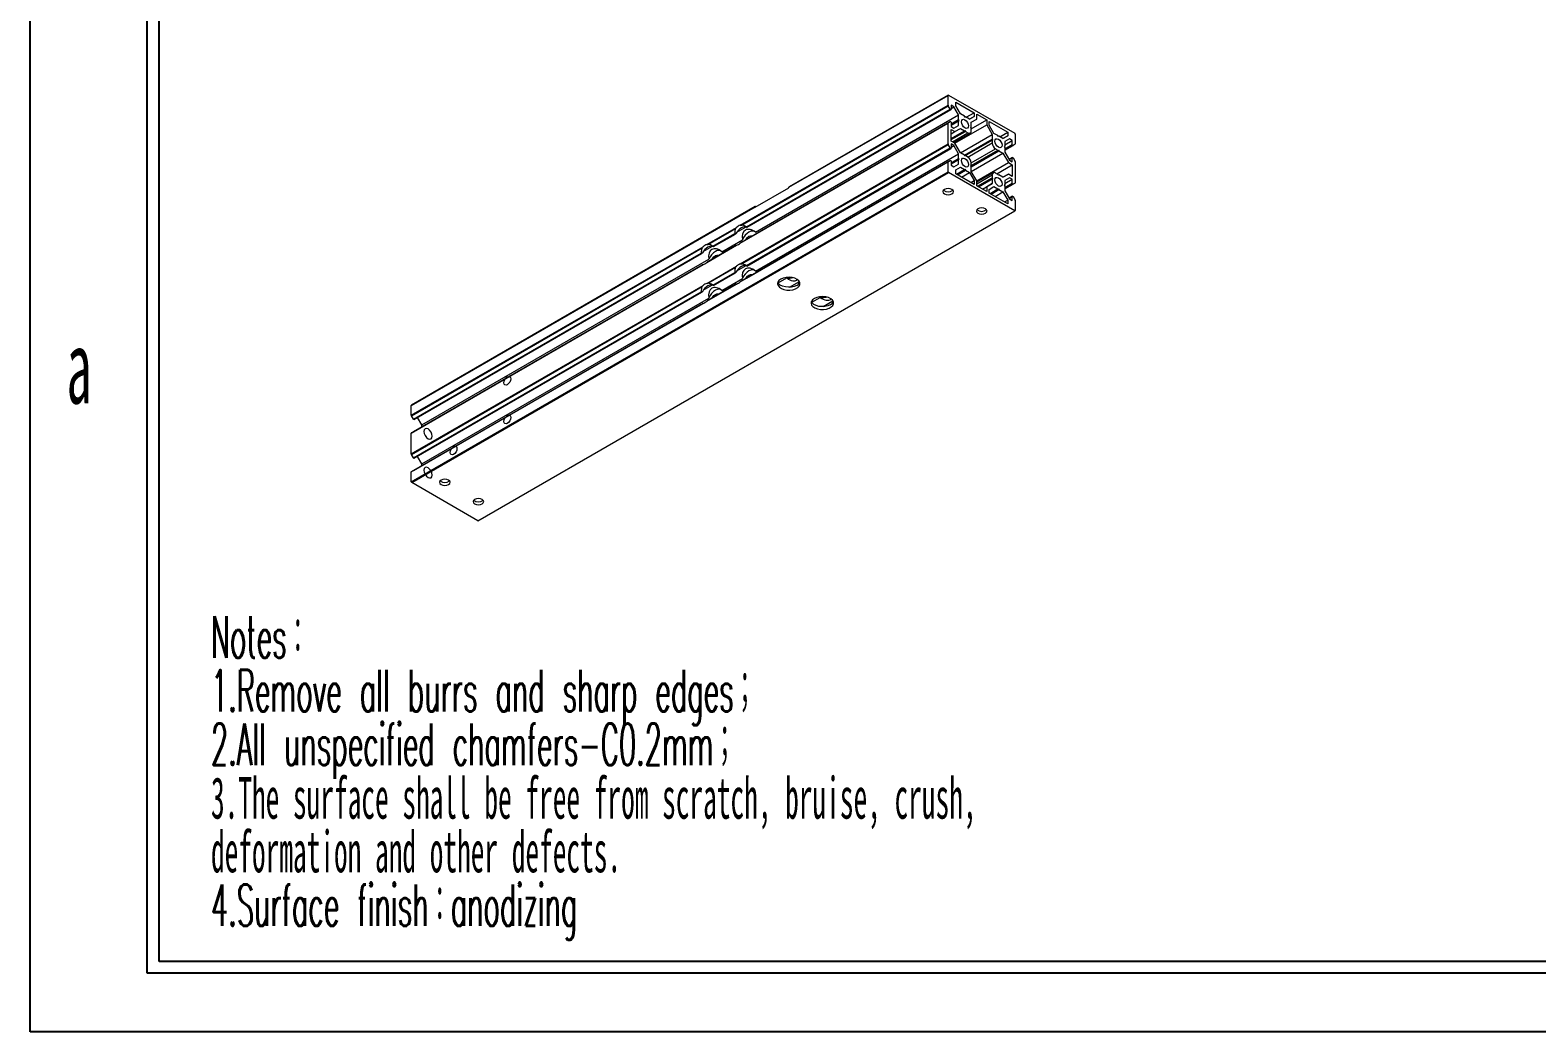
# Model space of a CAD drawing. Header units: millimetres. Extents: x 2 to 295, y 1 to 209.
# Drawn here: x 1.8 to 128.8, y 1.3 to 85.7 of the extents above; entities that cross this region are included whole.
import ezdxf

# ---------------------------------------------------------------- set-up
doc = ezdxf.new("R2010")
doc.units = ezdxf.units.MM
doc.layers.add('SLD-0', color=179, linetype='Continuous')
doc.styles.add('SLDTEXTSTYLE3', font='TXT', dxfattribs={"width": 0.484, "bigfont": 'bigfont'})
doc.styles.add('SLDTEXTSTYLE4', font='TXT', dxfattribs={"width": 0.484})
doc.styles.add('SLDTEXTSTYLE7', font='TXT', dxfattribs={"width": 0.5025})

# ---------------------------------------------------------------- blocks, each defined once
blk = doc.blocks.new('SW_NOTE_1')
at = {"layer": 'SLD-0', "color": 0, "char_height": 3.5, "attachment_point": 1}
for s, insert, style in [('Notes\\M+18146', (0, 4.51), 'SLDTEXTSTYLE3'), ('1.Remove all burrs and sharp edges\\M+18147', (0, -0.01), 'SLDTEXTSTYLE3'), ('2.All unspecified chamfers-C0.2mm\\M+18147', (0, -4.53), 'SLDTEXTSTYLE3'), ('3.The surface shall be free from scratch, bruise, crush,', (0, -9.05), 'SLDTEXTSTYLE4'), ('deformation and other defects.', (0, -13.57), 'SLDTEXTSTYLE4'), ('4.Surface finish\\M+18146anodizing', (0, -18.09), 'SLDTEXTSTYLE3')]:
    blk.add_mtext(s, dxfattribs=dict(at, insert=insert, style=style))

msp = doc.modelspace()

# ---------------------------------------------------------------- linework, layer by layer
at = {"color": 7, "linetype": 'Continuous', "lineweight": 15}
for p, q in [((65.7721, 72.4719), (79.193, 80.2197)), ((79.2054, 80.2471), (65.7845, 72.4994)), ((79.193, 79.3899), (79.193, 80.2197)), ((79.2354, 80.2442), (84.8074, 77.0275)), ((61.672, 69.2753), (79.193, 79.3899)), ((61.7746, 69.2876), (79.2048, 79.3499)), ((62.1923, 69.1356), (79.3751, 79.055)), ((62.252, 69.1008), (79.4351, 79.0204)), ((79.3751, 79.055), (79.2048, 79.3499)), ((79.6794, 79.253), (79.4475, 79.3868)), ((79.4475, 79.3868), (79.4475, 79.0478)), ((79.4475, 79.1191), (79.6794, 79.253)), ((80.0768, 78.5645), (79.6794, 79.253)), ((79.8294, 79.3396), (79.8294, 79.6563)), ((79.8294, 79.6563), (81.385, 78.7583)), ((80.2268, 78.6511), (79.8294, 79.3396)), ((80.7131, 78.3704), (81.385, 78.7583)), ((81.385, 78.7583), (81.385, 78.4415)), ((61.672, 67.7667), (79.193, 77.8813)), ((61.7746, 67.8453), (79.2048, 77.9075)), ((62.1923, 68.0864), (79.3751, 78.0059)), ((62.9529, 68.6791), (80.0768, 78.5645)), ((79.193, 76.1237), (79.193, 77.8813)), ((79.2048, 77.9075), (79.3751, 78.0059)), ((79.4475, 77.811), (80.0768, 78.1743)), ((79.4475, 77.713), (80.1193, 78.1008)), ((79.4475, 77.713), (80.0768, 78.0763)), ((79.4475, 77.9294), (79.4475, 77.5904)), ((79.4475, 77.5904), (79.6794, 77.4566)), ((79.6793, 77.4566), (80.0768, 77.6861)), ((79.6794, 77.4566), (80.0768, 77.6861)), ((79.7668, 76.1813), (82.4456, 77.7278)), ((80.0768, 78.1743), (80.0768, 78.5645)), ((80.1193, 78.1008), (80.0768, 78.1743)), ((80.0768, 78.0763), (80.1193, 78.1008)), ((80.0768, 77.6861), (80.0768, 78.0763)), ((80.5647, 78.4561), (80.2268, 78.6511)), ((80.6072, 78.3826), (80.5647, 78.4561)), ((80.6496, 78.4071), (80.6072, 78.3826)), ((80.6072, 78.3826), (80.6496, 78.4071)), ((80.9875, 78.212), (80.6496, 78.4071)), ((80.9874, 78.212), (81.385, 78.4415)), ((81.385, 78.4415), (80.9875, 78.212)), ((81.0951, 77.5375), (81.1375, 77.562)), ((81.1375, 77.464), (81.0951, 77.5375)), ((81.1375, 77.9522), (81.5971, 78.2176)), ((81.1375, 77.3908), (82.4456, 78.1459)), ((81.1375, 77.562), (81.1375, 77.9522)), ((81.5971, 78.6358), (82.4456, 78.1459)), ((81.5971, 78.2176), (81.5971, 78.6358)), ((82.4456, 78.1459), (82.4456, 77.7278)), ((82.4456, 77.7278), (82.9053, 76.9317)), ((82.6578, 78.0235), (84.2134, 77.1254)), ((82.6578, 77.7068), (82.6578, 78.0235)), ((83.0553, 77.0183), (82.6578, 77.7068)), ((79.4475, 77.3455), (79.7672, 77.1609)), ((79.4475, 76.3656), (79.4475, 77.3455)), ((79.4475, 76.5863), (80.5647, 77.2312)), ((79.4475, 76.4883), (80.6496, 77.1823)), ((79.4475, 76.9763), (79.7672, 77.1609)), ((79.7672, 76.181), (79.4475, 76.3656)), ((79.6634, 76.241), (81.0546, 77.0441)), ((79.7672, 77.1609), (80.2268, 77.4263)), ((80.2266, 75.3853), (82.9053, 76.9317)), ((80.2268, 77.4263), (80.5647, 77.2312)), ((80.5644, 75.1901), (82.9053, 76.5415)), ((80.5647, 77.2312), (80.6072, 77.2557)), ((80.607, 75.1167), (82.9477, 76.468)), ((80.607, 75.1167), (82.9053, 76.4435)), ((80.6072, 77.2557), (80.6496, 77.1823)), ((80.6496, 77.1823), (80.8547, 77.0639)), ((81.1375, 77.2272), (81.1375, 77.464)), ((82.9053, 76.9317), (82.9053, 76.5415)), ((82.9053, 76.5415), (82.9477, 76.468)), ((82.9477, 76.468), (82.9053, 76.4435)), ((82.9053, 76.4435), (82.9053, 76.2067)), ((83.3932, 76.8232), (83.0553, 77.0183)), ((83.4356, 76.7498), (83.3932, 76.8232)), ((83.478, 76.7743), (83.4356, 76.7498)), ((83.4356, 76.7498), (83.478, 76.7743)), ((83.8159, 76.5792), (83.478, 76.7743)), ((83.5416, 76.7376), (84.2134, 77.1254)), ((84.2134, 76.8087), (83.8159, 76.5792)), ((83.8159, 76.5792), (84.2134, 76.8087)), ((84.3634, 76.5489), (83.9659, 76.3194)), ((83.9659, 76.0518), (84.5953, 76.4151)), ((83.9659, 76.3194), (83.9659, 75.9292)), ((84.2134, 77.1254), (84.2134, 76.8087)), ((84.5953, 76.4151), (84.3634, 76.5489)), ((84.5953, 76.0761), (84.5953, 76.4151)), ((84.8498, 76.954), (84.8498, 76.1242)), ((61.672, 66.0091), (79.193, 76.1237)), ((61.7746, 66.0215), (79.2048, 76.0837)), ((62.1923, 65.8694), (79.3751, 75.7888)), ((62.252, 65.8346), (79.4351, 75.7542)), ((62.9529, 65.4129), (80.0768, 75.2983)), ((79.3751, 75.7888), (79.2048, 76.0837)), ((79.6794, 75.9868), (79.4475, 76.1206)), ((79.4475, 76.1206), (79.4475, 75.7817)), ((79.4475, 75.853), (79.6794, 75.9868)), ((80.0768, 75.2983), (79.6794, 75.9868)), ((80.2268, 75.385), (79.7672, 76.181)), ((80.0768, 74.9081), (80.0768, 75.2983)), ((80.5647, 75.1899), (80.2268, 75.385)), ((80.6072, 75.1164), (80.5647, 75.1899)), ((80.6496, 75.1409), (80.6072, 75.1164)), ((80.6072, 75.1164), (80.6496, 75.1409)), ((80.8547, 75.0225), (80.6496, 75.1409)), ((81.1373, 74.1982), (83.478, 75.5494)), ((81.1375, 74.2963), (83.3932, 75.5984)), ((81.1375, 73.8082), (83.8159, 75.3544)), ((83.1881, 75.7168), (83.3932, 75.5984)), ((83.3932, 75.5984), (83.4356, 75.6229)), ((83.4356, 75.6229), (83.478, 75.5494)), ((83.478, 75.5494), (83.8159, 75.3544)), ((83.8159, 75.3544), (84.2755, 74.5583)), ((83.9659, 75.9292), (83.9235, 75.9047)), ((83.9235, 75.9047), (83.9659, 75.8312)), ((83.9659, 75.5945), (84.6677, 75.9996)), ((83.9659, 75.8312), (83.9659, 75.441)), ((83.9659, 75.441), (84.3634, 74.7525)), ((84.6077, 74.9851), (84.3237, 74.8212)), ((84.5953, 74.6187), (84.5953, 74.9577)), ((84.8379, 76.098), (84.6677, 75.9996)), ((84.6677, 74.9505), (84.8379, 74.6556)), ((33.9381, 47.6603), (79.193, 73.7853)), ((33.9805, 47.5868), (79.2354, 73.7118)), ((61.672, 64.5005), (79.193, 74.6151)), ((61.7746, 64.5791), (79.2048, 74.6414)), ((62.1923, 64.8203), (79.3751, 74.7397)), ((79.193, 73.7853), (79.193, 74.6151)), ((79.2048, 74.6414), (79.3751, 74.7397)), ((84.8074, 70.4952), (79.2354, 73.7118)), ((79.4475, 74.5448), (80.0768, 74.9081)), ((79.4475, 74.4469), (80.1193, 74.8347)), ((79.4475, 74.4469), (80.0768, 74.8102)), ((79.4475, 74.6632), (79.4475, 74.3243)), ((79.4475, 74.3243), (79.6794, 74.1904)), ((79.6793, 74.1905), (80.0768, 74.42)), ((79.6794, 74.1904), (80.0768, 74.42)), ((79.8294, 73.9306), (80.2268, 74.1601)), ((79.8294, 73.6139), (79.8294, 73.9306)), ((79.8929, 73.5772), (80.5647, 73.9651)), ((79.9777, 73.5282), (80.6496, 73.9161)), ((80.1193, 74.8347), (80.0768, 74.9081)), ((80.0768, 74.8102), (80.1193, 74.8347)), ((80.0768, 74.42), (80.0768, 74.8102)), ((80.2268, 74.1601), (80.5647, 73.9651)), ((80.3156, 73.3332), (80.9875, 73.721)), ((80.5647, 73.9651), (80.6072, 73.9896)), ((80.6072, 73.9896), (80.6496, 73.9161)), ((80.6496, 73.9161), (80.9875, 73.721)), ((80.9875, 73.721), (81.385, 73.0326)), ((81.0951, 74.2713), (81.1375, 74.2958)), ((81.1375, 74.1978), (81.0951, 74.2713)), ((81.1375, 74.2958), (81.1375, 74.5326)), ((81.1375, 73.8077), (81.1375, 74.1978)), ((81.5971, 73.0116), (81.1375, 73.8077)), ((81.5969, 73.0119), (84.2755, 74.5583)), ((82.9881, 73.6953), (81.5971, 72.8922)), ((83.3932, 73.5571), (83.1881, 73.6755)), ((83.2869, 73.6184), (84.5953, 74.3737)), ((84.2755, 74.5583), (84.5953, 74.3737)), ((84.3634, 74.7525), (84.5953, 74.6187)), ((84.5953, 74.3737), (84.5953, 73.3939)), ((84.8498, 74.6156), (84.8498, 72.8581)), ((62.9154, 70.7901), (65.7721, 72.4393)), ((65.7721, 72.4393), (65.7721, 72.4719)), ((81.385, 72.7159), (79.8294, 73.6139)), ((81.1107, 72.8742), (81.385, 73.0326)), ((81.385, 73.0326), (81.385, 72.7159)), ((81.5971, 72.5934), (81.5971, 73.0116)), ((82.4456, 72.1035), (81.5971, 72.5934)), ((81.6606, 72.5568), (82.9053, 73.2753)), ((81.7454, 72.5078), (82.9477, 73.2018)), ((81.7454, 72.5078), (82.9053, 73.1773)), ((82.0834, 72.3127), (82.9053, 72.7871)), ((82.0835, 72.3126), (82.4456, 72.5217)), ((82.9053, 72.7871), (82.4456, 72.5217)), ((82.4456, 72.5217), (82.4456, 72.1035)), ((82.6578, 72.2978), (83.0553, 72.5273)), ((82.9053, 73.5121), (82.9053, 73.2753)), ((82.9053, 73.2753), (82.9477, 73.2018)), ((82.9477, 73.2018), (82.9053, 73.1773)), ((82.9053, 73.1773), (82.9053, 72.7871)), ((83.0553, 72.5273), (83.3932, 72.3323)), ((83.4356, 73.4836), (83.3932, 73.5571)), ((83.478, 73.5081), (83.4356, 73.4836)), ((83.4356, 73.4836), (83.478, 73.5081)), ((83.8159, 73.313), (83.478, 73.5081)), ((84.2755, 73.5784), (83.8159, 73.313)), ((83.8159, 73.3131), (84.2755, 73.5784)), ((83.9659, 72.663), (83.9235, 72.6385)), ((83.9235, 72.6385), (83.9659, 72.565)), ((84.3634, 73.2828), (83.9659, 73.0532)), ((83.9659, 72.7856), (84.5953, 73.1489)), ((83.9659, 73.0532), (83.9659, 72.663)), ((83.9659, 72.3284), (84.6677, 72.7335)), ((83.9659, 72.565), (83.9659, 72.1748)), ((84.5953, 73.3939), (84.2755, 73.5784)), ((84.5953, 73.1489), (84.3634, 73.2828)), ((84.5953, 72.8099), (84.5953, 73.1489)), ((84.8379, 72.8318), (84.6677, 72.7335)), ((82.6578, 71.9811), (82.6578, 72.2978)), ((84.2134, 71.083), (82.6578, 71.9811)), ((82.7213, 71.9444), (83.3932, 72.3323)), ((82.8062, 71.8954), (83.478, 72.2833)), ((83.1441, 71.7004), (83.8159, 72.0882)), ((83.3932, 72.3323), (83.4356, 72.3568)), ((83.4356, 72.3568), (83.478, 72.2833)), ((83.478, 72.2833), (83.8159, 72.0882)), ((83.8159, 72.0882), (84.2134, 71.3997)), ((83.9391, 71.2414), (84.2134, 71.3997)), ((83.9659, 72.1748), (84.3634, 71.4864)), ((84.2134, 71.3997), (84.2134, 71.083)), ((84.6077, 71.719), (84.3237, 71.5551)), ((84.3634, 71.4864), (84.5953, 71.3525)), ((84.5953, 71.3525), (84.5953, 71.6915)), ((84.6677, 71.6843), (84.8379, 71.3895)), ((84.8498, 71.3495), (84.8498, 70.5197)), ((33.9381, 54.0946), (62.9154, 70.8228)), ((62.9278, 70.8503), (33.9506, 54.1221)), ((39.5525, 44.3701), (84.8074, 70.4952)), ((39.5825, 44.3672), (84.8374, 70.4922)), ((62.9154, 70.7901), (62.9154, 70.8228)), ((62.9861, 70.831), (62.9578, 70.8473)), ((58.8436, 67.6424), (61.3585, 69.0943)), ((58.9462, 67.6548), (61.2797, 69.0019)), ((61.3785, 68.6881), (62.1611, 69.1399)), ((33.9381, 53.2648), (58.5301, 67.4615)), ((33.95, 53.2248), (58.4513, 67.3691)), ((58.5501, 67.0553), (59.3327, 67.5071)), ((58.8436, 66.1338), (61.3585, 67.5857)), ((58.9462, 66.2125), (61.2797, 67.5596)), ((59.3639, 67.5028), (61.2026, 68.5642)), ((59.3639, 66.4536), (61.2026, 67.5151)), ((59.4236, 67.468), (61.2629, 68.5298)), ((60.1245, 67.0462), (61.8455, 68.0397)), ((34.1203, 52.9299), (58.3741, 66.9314)), ((34.1803, 52.8953), (58.4345, 66.897)), ((34.822, 52.4394), (59.017, 66.4069)), ((33.9381, 51.7562), (58.5301, 65.9529)), ((33.95, 51.7825), (58.4513, 65.9268)), ((34.1203, 51.8808), (58.3741, 65.8823)), ((58.8436, 64.3763), (61.3585, 65.8281)), ((58.9462, 64.3886), (61.2797, 65.7357)), ((59.3639, 64.2366), (61.2026, 65.298)), ((59.4238, 64.2019), (61.2629, 65.2636)), ((60.1245, 63.7801), (61.8455, 64.7736)), ((61.3785, 65.422), (62.1611, 65.8738)), ((64.8612, 64.4115), (65.5845, 64.8291)), ((33.9381, 49.9986), (58.5301, 64.1953)), ((33.95, 49.9586), (58.4513, 64.1029)), ((34.1203, 49.6638), (58.3741, 63.6652)), ((34.1803, 49.6291), (58.4345, 63.6308)), ((58.5501, 63.7892), (59.3327, 64.2409)), ((58.8436, 62.8677), (61.3585, 64.3195)), ((58.9462, 62.9463), (61.2797, 64.2934)), ((59.3639, 63.1875), (61.2026, 64.2489)), ((65.8168, 64.0452), (66.6546, 64.5289)), ((33.9381, 48.49), (58.5301, 62.6867)), ((33.95, 48.5163), (58.4513, 62.6606)), ((34.1203, 48.6146), (58.3741, 62.6161)), ((34.822, 49.1733), (59.017, 63.1408)), ((67.6896, 62.7787), (68.413, 63.1963)), ((68.6452, 62.4124), (69.483, 62.896)), ((33.9381, 53.2648), (33.9381, 54.0946)), ((34.1203, 52.9299), (33.95, 53.2248)), ((34.822, 52.4394), (34.4642, 53.0592)), ((34.822, 52.2859), (34.822, 52.4394)), ((33.9381, 49.9986), (33.9381, 51.7562)), ((33.95, 51.7825), (34.1203, 51.8808)), ((34.1203, 49.6638), (33.95, 49.9586)), ((34.822, 49.1733), (34.4642, 49.793)), ((33.9381, 47.6603), (33.9381, 48.49)), ((33.95, 48.5163), (34.1203, 48.6146)), ((34.822, 49.0197), (34.822, 49.1733)), ((39.5525, 44.3701), (33.9805, 47.5868))]:
    msp.add_line(p, q, dxfattribs=at)
at = {"color": 8, "linetype": 'Continuous', "lineweight": 15}
for p, q in [((79.5463, 76.3086), (80.8547, 77.0639)), ((80.8543, 75.0227), (82.9053, 76.2067)), ((81.1375, 74.533), (83.1881, 75.7168)), ((83.9659, 75.7128), (84.5953, 76.0761)), ((84.3325, 74.806), (84.5953, 74.9577)), ((81.5971, 72.7569), (82.9053, 73.5121)), ((83.9659, 72.4466), (84.5953, 72.8099)), ((84.3325, 71.5399), (84.5953, 71.6915))]:
    msp.add_line(p, q, dxfattribs=at)
at = {"color": 7, "linetype": 'Continuous', "lineweight": 15, "flags": 128}
for points in [[(79.4475, 79.0478), (79.4457, 79.0347), (79.4404, 79.0247), (79.432, 79.0189), (79.4213, 79.0177), (79.4092, 79.0212), (79.3968, 79.029), (79.3851, 79.0407), (79.3751, 79.055)], [(79.3751, 78.0059), (79.3851, 78.0086), (79.3968, 78.0067), (79.4092, 78.0003), (79.4213, 77.9898), (79.432, 77.9762), (79.4404, 77.9607), (79.4457, 77.9447), (79.4475, 77.9294)], [(80.6072, 78.1621), (80.7208, 78.0704), (80.8172, 77.9404), (80.8815, 77.792), (80.9042, 77.6477), (80.8815, 77.5295), (80.8172, 77.4554), (80.7208, 77.4367), (80.6072, 77.4762), (80.4935, 77.5679), (80.3972, 77.6979), (80.3328, 77.8463), (80.3102, 77.9906), (80.3328, 78.1088), (80.3972, 78.1829), (80.4935, 78.2016), (80.6072, 78.1621)], [(83.4356, 75.8434), (83.3219, 75.9351), (83.2256, 76.0651), (83.1612, 76.2135), (83.1386, 76.3578), (83.1612, 76.476), (83.2256, 76.5501), (83.3219, 76.5688), (83.4356, 76.5293), (83.5492, 76.4376), (83.6456, 76.3076), (83.71, 76.1592), (83.7326, 76.0149), (83.71, 75.8967), (83.6456, 75.8226), (83.5492, 75.8039), (83.4356, 75.8434)], [(79.4475, 75.7817), (79.4457, 75.7685), (79.4404, 75.7586), (79.432, 75.7527), (79.4213, 75.7515), (79.4092, 75.755), (79.3968, 75.7629), (79.3851, 75.7745), (79.3751, 75.7888)], [(80.6072, 74.21), (80.4935, 74.3018), (80.3972, 74.4317), (80.3328, 74.5802), (80.3102, 74.7244), (80.3328, 74.8426), (80.3972, 74.9167), (80.4935, 74.9354), (80.6072, 74.8959), (80.7208, 74.8042), (80.8172, 74.6743), (80.8815, 74.5258), (80.9042, 74.3815), (80.8815, 74.2634), (80.8172, 74.1893), (80.7208, 74.1705), (80.6072, 74.21)], [(84.6677, 75.9996), (84.6577, 75.9969), (84.646, 75.9988), (84.6335, 76.0052), (84.6214, 76.0157), (84.6108, 76.0293), (84.6024, 76.0448), (84.5971, 76.0608), (84.5953, 76.0761)], [(84.5953, 74.9577), (84.5971, 74.9708), (84.6024, 74.9808), (84.6108, 74.9866), (84.6214, 74.9878), (84.6335, 74.9843), (84.646, 74.9765), (84.6577, 74.9648), (84.6677, 74.9505)], [(79.3751, 74.7397), (79.3851, 74.7425), (79.3968, 74.7406), (79.4092, 74.7341), (79.4213, 74.7236), (79.432, 74.7101), (79.4404, 74.6946), (79.4457, 74.6785), (79.4475, 74.6632)], [(83.4356, 73.2631), (83.5492, 73.1714), (83.6456, 73.0414), (83.71, 72.893), (83.7326, 72.7487), (83.71, 72.6305), (83.6456, 72.5564), (83.5492, 72.5377), (83.4356, 72.5772), (83.3219, 72.6689), (83.2256, 72.7989), (83.1612, 72.9473), (83.1386, 73.0916), (83.1612, 73.2098), (83.2256, 73.2839), (83.3219, 73.3026), (83.4356, 73.2631)], [(84.6677, 72.7335), (84.6577, 72.7307), (84.646, 72.7326), (84.6335, 72.7391), (84.6214, 72.7496), (84.6108, 72.7631), (84.6024, 72.7786), (84.5971, 72.7947), (84.5953, 72.8099)], [(78.8748, 72.2872), (78.7772, 72.2029), (78.743, 72.1035), (78.7772, 72.0041), (78.8748, 71.9198), (79.0207, 71.8635), (79.193, 71.8437), (79.3652, 71.8635), (79.5112, 71.9198), (79.6087, 72.0041), (79.643, 72.1035), (79.6087, 72.2029), (79.5112, 72.2872), (79.3652, 72.3435), (79.193, 72.3633), (79.0207, 72.3435), (78.8748, 72.2872)], [(84.5953, 71.6915), (84.5971, 71.7047), (84.6024, 71.7146), (84.6108, 71.7204), (84.6214, 71.7217), (84.6335, 71.7182), (84.646, 71.7103), (84.6577, 71.6987), (84.6677, 71.6843)], [(81.7032, 70.6544), (81.6056, 70.5701), (81.5714, 70.4707), (81.6056, 70.3713), (81.7032, 70.287), (81.8492, 70.2307), (82.0214, 70.2109), (82.1936, 70.2307), (82.3396, 70.287), (82.4371, 70.3713), (82.4714, 70.4707), (82.4371, 70.5701), (82.3396, 70.6544), (82.1936, 70.7107), (82.0214, 70.7305), (81.8492, 70.7107), (81.7032, 70.6544)], [(62.2354, 69.1115), (62.1348, 69.1455), (62.0208, 69.1479), (61.8977, 69.1188), (61.7698, 69.0592), (61.642, 68.9713), (61.5189, 68.8582), (61.4049, 68.7241), (61.3043, 68.574)], [(62.8419, 68.7592), (62.712, 68.7873), (62.5603, 68.7663), (62.3992, 68.6959), (62.238, 68.5803), (62.0863, 68.426), (61.9529, 68.2423), (61.8455, 68.0397)], [(59.407, 67.4787), (59.3063, 67.5126), (59.1924, 67.5151), (59.0692, 67.486), (58.9414, 67.4264), (58.8136, 67.3385), (58.6905, 67.2254), (58.5765, 67.0913), (58.4759, 66.9411)], [(62.1271, 68.0488), (62.1546, 68.0961), (62.2683, 68.2415), (62.3992, 68.3448), (62.53, 68.3926), (62.6437, 68.3785), (62.6712, 68.3629)], [(60.0134, 67.1264), (59.8836, 67.1545), (59.7319, 67.1335), (59.5707, 67.0631), (59.4096, 66.9474), (59.2579, 66.7932), (59.1244, 66.6095), (59.017, 66.4069)], [(59.2987, 66.416), (59.3262, 66.4633), (59.4399, 66.6087), (59.5707, 66.712), (59.7016, 66.7597), (59.8153, 66.7457), (59.8428, 66.7301)], [(62.2354, 65.8453), (62.1348, 65.8793), (62.0208, 65.8818), (61.8977, 65.8527), (61.7698, 65.7931), (61.642, 65.7051), (61.5189, 65.592), (61.4049, 65.458), (61.3043, 65.3078)], [(62.8419, 65.493), (62.712, 65.5211), (62.5603, 65.5001), (62.3992, 65.4298), (62.238, 65.3141), (62.0863, 65.1599), (61.9529, 64.9761), (61.8455, 64.7736)], [(62.1271, 64.7826), (62.1546, 64.83), (62.2683, 64.9753), (62.3992, 65.0786), (62.53, 65.1264), (62.6437, 65.1123), (62.6712, 65.0968)], [(65.0862, 64.7354), (64.9298, 64.6164), (64.8349, 64.4775), (64.8085, 64.3289), (64.8524, 64.1817), (64.9636, 64.0468), (65.1336, 63.9343), (65.3499, 63.8524), (65.5965, 63.8072), (65.8551, 63.8021), (66.1064, 63.8374), (66.332, 63.9106), (66.5149, 64.0163), (66.6417, 64.1464), (66.7029, 64.2915), (66.6941, 64.4408), (66.6158, 64.5832), (66.474, 64.7081), (66.279, 64.8062), (66.0453, 64.8704), (65.7904, 64.8957), (65.533, 64.8805), (65.2923, 64.8257), (65.0862, 64.7354)], [(59.407, 64.2125), (59.3063, 64.2465), (59.1924, 64.249), (59.0692, 64.2199), (58.9414, 64.1602), (58.8136, 64.0723), (58.6905, 63.9592), (58.5765, 63.8252), (58.4759, 63.675)], [(60.0134, 63.8602), (59.8836, 63.8883), (59.7319, 63.8673), (59.5707, 63.7969), (59.4096, 63.6813), (59.2579, 63.5271), (59.1244, 63.3433), (59.017, 63.1408)], [(66.4297, 64.2048), (66.2235, 64.1146), (65.9829, 64.0598), (65.7255, 64.0445), (65.4705, 64.0699), (65.2369, 64.134), (65.0419, 64.2322), (64.9, 64.3571), (64.8319, 64.4701)], [(59.2987, 63.1498), (59.3262, 63.1971), (59.4399, 63.3425), (59.5707, 63.4458), (59.7016, 63.4936), (59.8153, 63.4795), (59.8428, 63.4639)], [(67.9146, 63.1026), (67.7583, 62.9836), (67.6634, 62.8447), (67.6369, 62.6961), (67.6809, 62.5489), (67.792, 62.414), (67.962, 62.3015), (68.1783, 62.2195), (68.4249, 62.1744), (68.6835, 62.1693), (68.9349, 62.2046), (69.1604, 62.2778), (69.3433, 62.3834), (69.4701, 62.5136), (69.5314, 62.6587), (69.5225, 62.808), (69.4443, 62.9504), (69.3024, 63.0752), (69.1074, 63.1734), (68.8737, 63.2375), (68.6188, 63.2629), (68.3614, 63.2476), (68.1207, 63.1929), (67.9146, 63.1026)], [(69.2581, 62.572), (69.052, 62.4817), (68.8113, 62.4269), (68.5539, 62.4117), (68.299, 62.437), (68.0653, 62.5012), (67.8703, 62.5993), (67.7284, 62.7242), (67.6603, 62.8373)], [(42.027, 56.4453), (42.0345, 56.4497), (42.042, 56.4539)], [(34.1803, 52.8953), (34.1772, 52.8938), (34.1665, 52.8926), (34.1544, 52.8961), (34.142, 52.904), (34.1303, 52.9156), (34.1203, 52.9299)], [(42.027, 53.1791), (42.0345, 53.1836), (42.042, 53.1878)], [(34.1803, 49.6291), (34.1772, 49.6277), (34.1665, 49.6265), (34.1544, 49.6299), (34.142, 49.6378), (34.1303, 49.6494), (34.1203, 49.6638)], [(37.5015, 50.5666), (37.509, 50.5711), (37.5165, 50.5753)], [(36.4484, 47.795), (36.3508, 47.7107), (36.3165, 47.6113), (36.3508, 47.5118), (36.4484, 47.4276), (36.5943, 47.3713), (36.7665, 47.3515), (36.9388, 47.3713), (37.0847, 47.4276), (37.1823, 47.5118), (37.2165, 47.6113), (37.1823, 47.7107), (37.0847, 47.795), (36.9388, 47.8513), (36.7665, 47.871), (36.5943, 47.8513), (36.4484, 47.795)], [(39.2768, 46.1621), (39.1792, 46.0779), (39.145, 45.9784), (39.1792, 45.879), (39.2768, 45.7948), (39.4228, 45.7384), (39.595, 45.7187), (39.7672, 45.7384), (39.9132, 45.7948), (40.0107, 45.879), (40.045, 45.9784), (40.0107, 46.0779), (39.9132, 46.1621), (39.7672, 46.2185), (39.595, 46.2382), (39.4228, 46.2185), (39.2768, 46.1621)]]:
    msp.add_lwpolyline(points, dxfattribs=at)
at = {"color": 7, "linetype": 'Continuous', "lineweight": 0, "flags": 128}
for points in [[(42.3173, 56.3272), (42.2958, 56.1898), (42.2345, 56.0484), (42.1427, 55.9247), (42.0345, 55.8373), (41.9263, 55.7997), (41.8345, 55.8175), (41.7732, 55.8881), (41.7517, 56.0007), (41.7732, 56.1381), (41.8345, 56.2794), (41.9263, 56.4032), (42.0345, 56.4905), (42.1427, 56.5282), (42.2345, 56.5103), (42.2958, 56.4398), (42.3173, 56.3272)], [(34.9988, 51.8982), (35.0257, 51.7264), (35.1023, 51.5497), (35.217, 51.395), (35.3523, 51.2858), (35.4876, 51.2388), (35.6023, 51.2611), (35.679, 51.3493), (35.7059, 51.49), (35.679, 51.6618), (35.6023, 51.8385), (35.4876, 51.9932), (35.3523, 52.1024), (35.217, 52.1494), (35.1023, 52.1271), (35.0257, 52.0389), (34.9988, 51.8982)], [(42.3173, 53.0611), (42.2958, 52.9236), (42.2345, 52.7823), (42.1427, 52.6585), (42.0345, 52.5712), (41.9263, 52.5335), (41.8345, 52.5514), (41.7732, 52.6219), (41.7517, 52.7345), (41.7732, 52.8719), (41.8345, 53.0133), (41.9263, 53.137), (42.0345, 53.2244), (42.1427, 53.262), (42.2345, 53.2442), (42.2958, 53.1736), (42.3173, 53.0611)], [(37.7919, 50.4485), (37.7703, 50.3111), (37.709, 50.1698), (37.6172, 50.046), (37.509, 49.9586), (37.4008, 49.921), (37.309, 49.9389), (37.2477, 50.0094), (37.2262, 50.122), (37.2477, 50.2594), (37.309, 50.4008), (37.4008, 50.5245), (37.509, 50.6119), (37.6172, 50.6495), (37.709, 50.6317), (37.7703, 50.5611), (37.7919, 50.4485)], [(34.9988, 48.632), (35.0257, 48.4603), (35.1023, 48.2836), (35.217, 48.1288), (35.3523, 48.0197), (35.4876, 47.9726), (35.6023, 47.9949), (35.679, 48.0831), (35.7059, 48.2238), (35.679, 48.3956), (35.6023, 48.5723), (35.4876, 48.727), (35.3523, 48.8362), (35.217, 48.8832), (35.1023, 48.8609), (35.0257, 48.7727), (34.9988, 48.632)]]:
    msp.add_lwpolyline(points, dxfattribs=at)
at = {"color": 7, "linetype": 'Continuous', "lineweight": 15}
for centre, radius, start, end in [((79.2188, 80.2239), 0.0262, 50.796715, 189.214037), ((79.2757, 79.3927), 0.0828, 181.956499, 211.143728), ((79.2217, 77.8841), 0.0289, 125.698039, 185.620379), ((80.9651, 77.1992), 0.1747, 230.796715, 9.214037), ((83.5194, 76.2347), 0.6147, 182.605478, 237.394522), ((84.7577, 76.9498), 0.0922, 2.605478, 57.394522), ((79.2757, 76.1265), 0.0828, 181.956499, 211.143728), ((80.5234, 74.5047), 0.6147, 2.605478, 57.394522), ((84.8211, 76.1214), 0.0289, 305.698039, 5.620379), ((79.2217, 74.6179), 0.0289, 125.698039, 185.620379), ((79.2851, 73.7895), 0.0922, 182.605478, 237.394522), ((83.0777, 73.5401), 0.1747, 50.796715, 189.214037), ((84.767, 74.6128), 0.0828, 1.956499, 31.143728), ((65.8015, 72.4752), 0.0296, 125.013333, 186.298847), ((84.8211, 72.8552), 0.0289, 305.698039, 5.620379), ((79.193, 72.6801), 0.6031, 228.850867, 311.149133), ((84.767, 71.3466), 0.0828, 1.956499, 31.143728), ((62.9412, 70.827), 0.0262, 50.796715, 189.214037), ((82.0214, 71.0473), 0.6031, 228.850867, 311.149133), ((84.8239, 70.5155), 0.0262, 230.796715, 9.214037), ((61.9507, 68.4306), 0.8894, 108.25632, 131.738304), ((59.1222, 66.7978), 0.8894, 108.25632, 131.738304), ((61.0799, 68.4303), 0.8894, 288.25632, 311.738304), ((58.2515, 66.7975), 0.8894, 288.25632, 311.738304), ((61.9507, 65.1644), 0.8894, 108.25632, 131.738304), ((65.7581, 66.4149), 1.5953, 263.753868, 282.587586), ((59.1222, 63.5316), 0.8894, 108.25632, 131.738304), ((61.0799, 65.1642), 0.8894, 288.25632, 311.738304), ((66.199, 64.6804), 0.5286, 295.87854, 336.560205), ((58.2515, 63.5314), 0.8894, 288.25632, 311.738304), ((68.5865, 64.7821), 1.5953, 263.753868, 282.587586), ((69.0274, 63.0476), 0.5286, 295.87854, 336.560205), ((33.9667, 54.0982), 0.0288, 124.056351, 187.25583), ((34.0209, 53.2676), 0.0828, 181.956499, 211.143728), ((33.9669, 51.759), 0.0289, 125.698039, 185.620379), ((34.0209, 50.0015), 0.0828, 181.956499, 211.143728), ((33.9669, 48.4929), 0.0289, 125.698039, 185.620379), ((34.0302, 47.6644), 0.0922, 182.605478, 237.394522), ((36.7665, 48.1879), 0.6031, 228.850867, 311.149133), ((39.595, 46.5551), 0.6031, 228.850867, 311.149133), ((39.5701, 44.3947), 0.0302, 234.382423, 294.307119)]:
    msp.add_arc(centre, radius, start, end, dxfattribs=at)
for centre, major_axis, ratio, start_param, end_param in [((62.1517, 68.0631), (-0.6718, 1.1635), 0.57733463, 0.37723556, 0.82811134), ((62.1517, 68.0631), (-0.6718, 1.1635), 0.57733463, 5.4549927, 5.90586848), ((62.7795, 67.7007), (-0.6718, 1.1635), 0.57733463, 5.31420857, 7.25208078), ((59.3233, 66.4303), (-0.6718, 1.1635), 0.57733463, 0.37723556, 0.82811134), ((59.3233, 66.4303), (-0.6718, 1.1635), 0.57733463, 5.4549927, 5.90586848), ((59.9511, 66.0678), (-0.6718, 1.1635), 0.57733463, 5.31420857, 7.25208078), ((62.1517, 68.0631), (0.95, 0.5485), 0.00007037, 3.09879821, 3.54967399), ((62.1517, 68.0631), (0.95, 0.5485), 0.00007037, 4.30422638, 4.75510216), ((59.3233, 66.4303), (0.95, 0.5485), 0.00007037, 4.30422638, 4.75510216), ((59.3233, 66.4303), (0.95, 0.5485), 0.00007037, 3.09879821, 3.54967399), ((62.1517, 64.7969), (-0.6718, 1.1635), 0.57733463, 0.37723556, 0.82811134), ((62.1517, 64.7969), (-0.6718, 1.1635), 0.57733463, 5.4549927, 5.90586848), ((62.1517, 64.7969), (0.95, 0.5485), 0.00007037, 4.30422638, 4.75510216), ((62.7795, 64.4345), (-0.6718, 1.1635), 0.57733463, 5.31420857, 7.25208078), ((65.7579, 65.8075), (-0.6718, 1.1635), 0.57733463, 2.17261592, 3.24826668), ((59.3233, 63.1641), (-0.6718, 1.1635), 0.57733463, 0.37723556, 0.82811134), ((59.3233, 63.1641), (-0.6718, 1.1635), 0.57733463, 5.4549927, 5.90586848), ((59.9511, 62.8017), (-0.6718, 1.1635), 0.57733463, 5.31420857, 7.25208078), ((62.1517, 64.7969), (0.95, 0.5485), 0.00007037, 3.09879821, 3.54967399), ((59.3233, 63.1641), (0.95, 0.5485), 0.00007037, 3.09879821, 3.54967399), ((59.3233, 63.1641), (0.95, 0.5485), 0.00007037, 4.30422638, 4.75510216), ((68.5864, 64.1747), (-0.6718, 1.1635), 0.57733463, 2.17261592, 3.24826668)]:
    msp.add_ellipse(centre, major_axis=major_axis, ratio=ratio, start_param=start_param, end_param=end_param, dxfattribs=at)
for points, knots in [([(61.2797, 69.0019), (61.2882, 69.0198), (61.3007, 69.0361), (61.3279, 69.0667), (61.3429, 69.081), (61.3585, 69.0943)], [0, 0, 0, 0, 0.5, 0.5, 1, 1, 1, 1]), ([(61.672, 69.2753), (61.6876, 69.2799), (61.7037, 69.2836), (61.7373, 69.2882), (61.7551, 69.2891), (61.7746, 69.2876)], [0, 0, 0, 0, 0.5, 0.5, 1, 1, 1, 1]), ([(62.1923, 69.1356), (62.1954, 69.1336), (62.2034, 69.1286), (62.2172, 69.1199), (62.228, 69.1135), (62.2368, 69.1083), (62.2441, 69.1043), (62.2508, 69.1011), (62.2515, 69.1012), (62.2518, 69.1012)], [0, 0, 0, 0, 0.11202326, 0.29398618, 0.47707326, 0.49910151, 0.66313008, 0.82658076, 1, 1, 1, 1]), ([(58.4513, 67.3691), (58.4598, 67.3869), (58.4723, 67.4033), (58.4994, 67.4339), (58.5145, 67.4481), (58.5301, 67.4615)], [0, 0, 0, 0, 0.5, 0.5, 1, 1, 1, 1]), ([(58.8436, 67.6424), (58.8592, 67.6471), (58.8753, 67.6508), (58.9089, 67.6554), (58.9267, 67.6563), (58.9462, 67.6548)], [0, 0, 0, 0, 0.5, 0.5, 1, 1, 1, 1]), ([(59.3639, 67.5028), (59.3669, 67.5008), (59.375, 67.4958), (59.3888, 67.4871), (59.3995, 67.4807), (59.4084, 67.4755), (59.4157, 67.4715), (59.4224, 67.4683), (59.423, 67.4683), (59.4234, 67.4684)], [0, 0, 0, 0, 0.11202326, 0.29398618, 0.47707326, 0.49910151, 0.66313008, 0.82658076, 1, 1, 1, 1]), ([(61.3043, 68.574), (61.2974, 68.5623), (61.289, 68.5513), (61.2697, 68.5332), (61.2585, 68.5259), (61.2354, 68.5204), (61.2234, 68.5229), (61.2072, 68.5387), (61.203, 68.5513), (61.2026, 68.5642)], [0, 0, 0, 0, 0.25, 0.25, 0.5, 0.5, 0.75, 0.75, 1, 1, 1, 1]), ([(61.3585, 67.5857), (61.3431, 67.581), (61.3282, 67.5768), (61.3008, 67.5685), (61.2882, 67.5645), (61.2797, 67.5596)], [0, 0, 0, 0, 0.5, 0.5, 1, 1, 1, 1]), ([(61.7746, 67.8453), (61.7548, 67.8339), (61.7374, 67.8206), (61.7036, 67.7937), (61.6876, 67.7799), (61.672, 67.7667)], [0, 0, 0, 0, 0.5, 0.5, 1, 1, 1, 1]), ([(58.4759, 66.9411), (58.469, 66.9295), (58.4606, 66.9185), (58.4413, 66.9004), (58.4301, 66.8931), (58.407, 66.8876), (58.395, 66.8901), (58.3787, 66.9058), (58.3746, 66.9184), (58.3741, 66.9314)], [0, 0, 0, 0, 0.25, 0.25, 0.5, 0.5, 0.75, 0.75, 1, 1, 1, 1]), ([(58.9462, 66.2125), (58.9266, 66.2012), (58.9091, 66.1878), (58.8752, 66.1609), (58.8591, 66.147), (58.8436, 66.1338)], [0, 0, 0, 0, 0.5, 0.5, 1, 1, 1, 1]), ([(58.5301, 65.9529), (58.5145, 65.9482), (58.4996, 65.944), (58.4725, 65.9357), (58.4598, 65.9317), (58.4513, 65.9268)], [0, 0, 0, 0, 0.5, 0.5, 1, 1, 1, 1]), ([(61.3043, 65.3078), (61.2974, 65.2962), (61.289, 65.2852), (61.2697, 65.2671), (61.2585, 65.2597), (61.2354, 65.2542), (61.2234, 65.2567), (61.2072, 65.2725), (61.203, 65.2851), (61.2026, 65.298)], [0, 0, 0, 0, 0.25, 0.25, 0.5, 0.5, 0.75, 0.75, 1, 1, 1, 1]), ([(61.2797, 65.7357), (61.2882, 65.7536), (61.3007, 65.77), (61.3279, 65.8005), (61.3429, 65.8148), (61.3585, 65.8281)], [0, 0, 0, 0, 0.5, 0.5, 1, 1, 1, 1]), ([(61.672, 66.0091), (61.6876, 66.0138), (61.7037, 66.0175), (61.7373, 66.022), (61.7551, 66.023), (61.7746, 66.0215)], [0, 0, 0, 0, 0.5, 0.5, 1, 1, 1, 1]), ([(62.1923, 65.8694), (62.1954, 65.8675), (62.2034, 65.8624), (62.2172, 65.8538), (62.228, 65.8473), (62.2368, 65.8422), (62.2441, 65.8382), (62.2508, 65.8349), (62.2515, 65.835), (62.2518, 65.8351)], [0, 0, 0, 0, 0.11202326, 0.29398618, 0.47707326, 0.49910151, 0.66313008, 0.82658076, 1, 1, 1, 1]), ([(58.4759, 63.675), (58.469, 63.6634), (58.4606, 63.6523), (58.4413, 63.6342), (58.4301, 63.6269), (58.407, 63.6214), (58.395, 63.6239), (58.3787, 63.6397), (58.3746, 63.6523), (58.3741, 63.6652)], [0, 0, 0, 0, 0.25, 0.25, 0.5, 0.5, 0.75, 0.75, 1, 1, 1, 1]), ([(58.4513, 64.1029), (58.4598, 64.1208), (58.4723, 64.1372), (58.4994, 64.1677), (58.5145, 64.182), (58.5301, 64.1953)], [0, 0, 0, 0, 0.5, 0.5, 1, 1, 1, 1]), ([(58.8436, 64.3763), (58.8592, 64.381), (58.8753, 64.3847), (58.9089, 64.3892), (58.9267, 64.3902), (58.9462, 64.3886)], [0, 0, 0, 0, 0.5, 0.5, 1, 1, 1, 1]), ([(59.3639, 64.2366), (59.3669, 64.2347), (59.3725, 64.2312), (59.3809, 64.2259), (59.3886, 64.2211), (59.3963, 64.2164), (59.4017, 64.2133), (59.4064, 64.2105), (59.4106, 64.2082), (59.4167, 64.2048), (59.4212, 64.2027), (59.4235, 64.2019), (59.4236, 64.202), (59.4237, 64.2021)], [0, 0, 0, 0, 0.11186582, 0.20184192, 0.2941841, 0.38429171, 0.47790293, 0.49990022, 0.58078661, 0.66435939, 0.82758036, 0.93502981, 1, 1, 1, 1]), ([(61.3585, 64.3195), (61.3431, 64.3149), (61.3282, 64.3107), (61.3008, 64.3023), (61.2882, 64.2983), (61.2797, 64.2934)], [0, 0, 0, 0, 0.5, 0.5, 1, 1, 1, 1]), ([(61.7746, 64.5791), (61.7548, 64.5677), (61.7374, 64.5544), (61.7036, 64.5275), (61.6876, 64.5138), (61.672, 64.5005)], [0, 0, 0, 0, 0.5, 0.5, 1, 1, 1, 1]), ([(58.5301, 62.6867), (58.5147, 62.6821), (58.4997, 62.6778), (58.4724, 62.6695), (58.4598, 62.6655), (58.4513, 62.6606)], [0, 0, 0, 0, 0.5, 0.5, 1, 1, 1, 1]), ([(58.9462, 62.9463), (58.9264, 62.9349), (58.9089, 62.9216), (58.8752, 62.8947), (58.8592, 62.881), (58.8436, 62.8677)], [0, 0, 0, 0, 0.5, 0.5, 1, 1, 1, 1])]:
    msp.add_open_spline(points, degree=3, knots=knots, dxfattribs=at)
at = {"layer": 'SLD-0'}
for p, q in [((1.812, 1.2938), (1.812, 208.6737)), ((12.6748, 7.2189), (12.6748, 197.811)), ((289.1814, 7.2189), (12.6748, 7.2189)), ((295.1066, 1.2938), (1.812, 1.2938))]:
    msp.add_line(p, q, dxfattribs=at)
at = {"layer": 'SLD-0', "color": 6, "linetype": 'Continuous'}
for p, q in [((11.6873, 6.2314), (11.6873, 198.7985)), ((290.1689, 6.2314), (11.6873, 6.2314))]:
    msp.add_line(p, q, dxfattribs=at)

# ---------------------------------------------------------------- block references
at = {"layer": 'SLD-0', "color": 5}
msp.add_blockref('SW_NOTE_1', (17.0556, 31.8107), dxfattribs=at)

# ---------------------------------------------------------------- texts
at = {"layer": 'SLD-0', "insert": (4.8798, 60.4234), "char_height": 6.172, "attachment_point": 1, "style": 'SLDTEXTSTYLE7'}
msp.add_mtext('a', dxfattribs=at)

doc.saveas('drawing.dxf')
